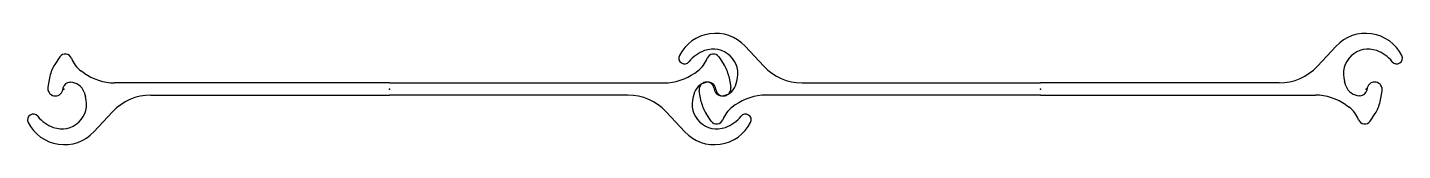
# Model space of a CAD drawing. Extents: x -28 to 1028, y -43 to 43.
import ezdxf

# ---------------------------------------------------------------- set-up
doc = ezdxf.new("R2010")
doc.units = 0
doc.header["$MEASUREMENT"] = 0
doc.layers.get('0').update_dxf_attribs({"color": 5, "linetype": 'CONTINUOUS'})

msp = doc.modelspace()

# ---------------------------------------------------------------- linework, layer by layer
at = {"linetype": 'Continuous'}
for p, q in [((523.11694, 33.00328), (537.5235, 17.51089)), ((976.88306, 33.00328), (962.4765, 17.51089)), ((-2.92994, 24.79009), (-6.79061, 18.99619)), ((502.92993, 24.79009), (506.79062, 18.99619)), ((15.59908, 12.28999), (13.13372, 14.06527)), ((484.40091, 12.28999), (486.86627, 14.06527)), ((-10.54626, 9.8027), (-12.12254, 1.51144)), ((-0.76798, -0.85348), (-0.29254, 1.24487)), ((4.58386, 5.14), (5.14317, 5.14)), ((250, 4.75), (38.97316, 4.75)), ((250, 4.75), (461.02682, 4.75)), ((495.41614, 5.14), (494.85684, 5.14)), ((499.23203, 0.85348), (499.70746, -1.24487)), ((500.76797, -0.85348), (500.29254, 1.24487)), ((510.54626, 9.8027), (512.12256, 1.51144)), ((515.63458, 2.55385), (516.72937, 6.02805)), ((566.81567, 4.75), (750, 4.75)), ((933.18433, 4.75), (750, 4.75)), ((984.36542, 2.55385), (983.27063, 6.02805)), ((1000.76801, 0.85348), (1000.29254, -1.24487)), ((15.63456, -2.55385), (16.72938, -6.02805)), ((66.81567, -4.75), (250, -4.75)), ((433.18433, -4.75), (250, -4.75)), ((484.36545, -2.55385), (483.27063, -6.02805)), ((489.45374, -9.8027), (487.87747, -1.51144)), ((504.58386, -5.14), (505.14316, -5.14)), ((750, -4.75), (538.97314, -4.75)), ((750, -4.75), (961.02686, -4.75)), ((995.41614, -5.14), (994.85681, -5.14)), ((1010.54626, -9.8027), (1012.12256, -1.51144)), ((23.11695, -33.00328), (37.52351, -17.51089)), ((476.88306, -33.00328), (462.4765, -17.51089)), ((497.07007, -24.79009), (493.20938, -18.99619)), ((515.59906, -12.28999), (513.13373, -14.06527)), ((984.40094, -12.28999), (986.86627, -14.06527)), ((1002.92993, -24.79009), (1006.79059, -18.99619))]:
    msp.add_line(p, q, dxfattribs=at)
for centre, radius, start, end in [((500.41553, 11.89296), 31, 42.92011, 153.46922), ((999.58447, 11.89296), 31, 26.53083, 137.07989), ((1.23095, 22.01755), 5, 19.2985, 146.32315), ((24.82077, 30.29527), 20, 199.34548, 234.24277), ((476.60596, 23.7533), 4.4, 153.15873, 321.09546), ((501.73288, 3.29862), 28, 110.29715, 140.81437), ((475.17923, 30.29527), 20, 305.75723, 340.65451), ((498.60788, 11.73867), 19, 342.5088, 110.2875), ((498.76904, 22.01755), 5, 33.67686, 160.70152), ((1001.39209, 11.73867), 19, 69.7125, 197.49123), ((998.26709, 3.29862), 28, 39.18563, 69.70285), ((1023.39404, 23.7533), 4.4, 218.9043, 26.84163), ((14.01384, 5.13348), 25, 146.32314, 169.23573), ((38.97316, 44.75), 40, 234.24277, 270), ((461.02682, 44.75), 40, 270, 305.75723), ((485.98615, 5.13348), 25, 10.76426, 33.67683), ((566.81567, 44.75), 40, 222.92009, 270), ((933.18433, 44.75), 40, 270, 317.07991), ((-6.4246, 0.42818), 5.8, 169.23572, 347.23371), ((4.58386, 0.14), 5, 90, 167.23371), ((5.14317, -5.86), 11, 17.49119, 90), ((494.85684, -5.86), 11, 90, 162.5088), ((493.57541, -0.42818), 5.8, 12.7663, 190.76429), ((495.41614, 0.14), 5, 12.76628, 90), ((506.42459, 0.42818), 5.8, 192.7663, 10.76423), ((505.14316, 5.86), 11, 270, 342.50885), ((994.85681, 5.86), 11, 197.4912, 270), ((1006.42462, -0.42818), 5.8, 349.23571, 167.2337), ((-1.39212, -11.73867), 19, 249.71252, 17.49119), ((66.81567, -44.75), 40, 90, 137.0799), ((433.18433, -44.75), 40, 42.92009, 90), ((501.39212, -11.73867), 19, 162.5088, 290.2875), ((514.01385, -5.13348), 25, 190.76426, 213.67683), ((504.58386, -0.14), 5, 192.76628, 270), ((538.97314, -44.75), 40, 90, 125.75723), ((961.02686, -44.75), 40, 54.24277, 90), ((995.41614, -0.14), 5, 270, 347.23372), ((985.98615, -5.13348), 25, 326.32313, 349.23574), ((-23.39406, -23.7533), 4.4, 38.90442, 206.84139), ((1.73289, -3.29862), 28, 219.18563, 249.70286), ((524.82074, -30.29527), 20, 125.75716, 160.65448), ((498.26712, -3.29862), 28, 290.29715, 320.81433), ((523.39404, -23.7533), 4.4, 333.15873, 141.0957), ((975.17926, -30.29527), 20, 19.34552, 54.24284), ((0.41553, -11.89296), 31, 206.53079, 317.0799), ((499.58447, -11.89296), 31, 222.92011, 333.46922), ((501.23096, -22.01755), 5, 213.67686, 340.70152), ((998.76904, -22.01755), 5, 199.29848, 326.32314)]:
    msp.add_arc(centre, radius, start, end, dxfattribs=at)
for p in [(0, 0), (250, 0), (500, 0), (500, 0), (750, 0), (1000, 0)]:
    msp.add_point(p, dxfattribs=at)

doc.saveas('drawing.dxf')
